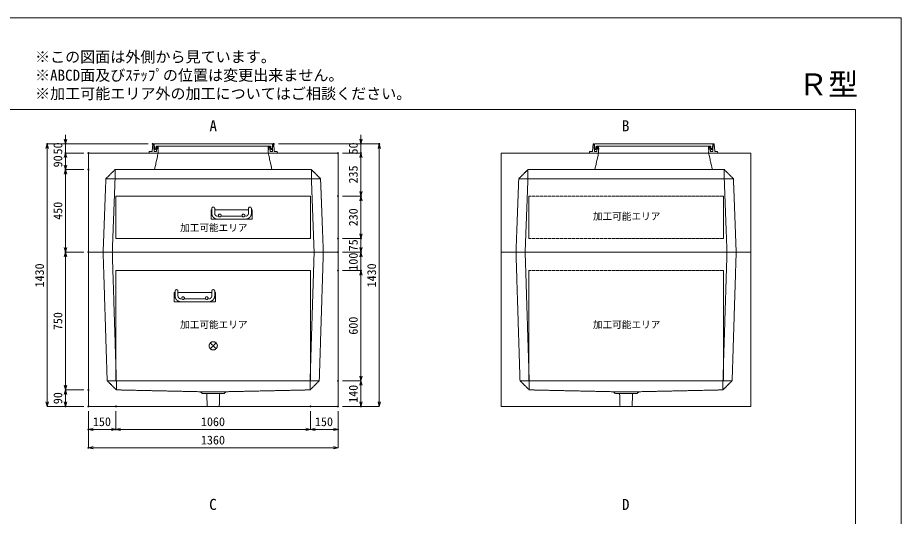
# Model space of a CAD drawing. Units: millimetres, scale not verified. Extents: x -3712 to 3712, y -2625 to 2625.
# Drawn here: x -1103 to 3712, y -91 to 2625 of the extents above; entities that cross this region are included whole.
import ezdxf
from ezdxf.enums import TextEntityAlignment as Align

# ---------------------------------------------------------------- set-up
doc = ezdxf.new("R2010")
doc.units = ezdxf.units.MM
doc.header["$LTSCALE"] = 10
doc.header["$PDMODE"] = 32
doc.header["$PDSIZE"] = 5
doc.linetypes.add('LONG_DASHED1', pattern=[7, 6, -1])
doc.linetypes.add('LONG_DOUBLE_CHAIN', pattern=[21.8, 18, -1, 0.6, -0.6, 0.6, -1])
for name, color, linetype, lineweight in [('0-0_D-TTL', 7, 'Continuous', 9), ('0-1_Defpoints', 7, 'Continuous', 9), ('0-3_D-TTL-TXT', 7, 'Continuous', 9), ('0-4_D-STR-TXT', 7, 'Continuous', 9), ('0-5_D-STR-DIM', 3, 'Continuous', 9), ('0-6_0', 7, 'Continuous', 9), ('0-7_D-STR', 7, 'LONG_DASHED1', 9), ('0-9_D-STR-STR5', 1, 'LONG_DOUBLE_CHAIN', 9), ('0-A_D-STR-STR3', 2, 'LONG_DASHED1', 9), ('0-B_D-STR-STR4', 134, 'Continuous', 9)]:
    doc.layers.add(name, color=color, linetype=linetype, lineweight=lineweight)
doc.styles.add('ＭＳ ゴシック', font='')
doc.styles.get('ＭＳ ゴシック').set_extended_font_data('MS Gothic')

# ---------------------------------------------------------------- blocks, each defined once
blk = doc.blocks.new('A$C4DE05FD1')
at = {"layer": '0-0_D-TTL', "color": 134}
for p, q in [((2000, 38000), (57400, 38000)), ((57400, 38000), (57400, 2000))]:
    blk.add_line(p, q, dxfattribs=at)
at = {"layer": '0-1_Defpoints', "color": 134}
for p, q in [((0, 42000), (59400, 42000)), ((59400, 42000), (59400, 0))]:
    blk.add_line(p, q, dxfattribs=at)
at = {"layer": '0-3_D-TTL-TXT', "style": 'ＭＳ ゴシック'}
for s, p in [('※この図面は外側から見ています。', (21630.46, 39907.83)), ('※ABCD面及びｽﾃｯﾌﾟの位置は変更出来ません。', (21630.46, 39107.83)), ('※加工可能エリア外の加工についてはご相談ください。', (21630.46, 38307.83))]:
    blk.add_text(s, height=481.1, dxfattribs=at).set_placement(p, align=Align.BOTTOM_LEFT)
blk = doc.blocks.new('_Open30')
at = {"layer": '0-6_0'}
blk.add_line((0, 0), (-10, 0), dxfattribs=at)
blk.add_lwpolyline([(-10, 2.679), (0, 0), (-10, -2.679)], dxfattribs=at)
blk = doc.blocks.new('A$C31CA379A')
at = {"layer": '0-4_D-STR-TXT', "style": 'ＭＳ ゴシック'}
for s, p in [('A', (-162.94, -1095.26)), ('B', (17819.31, -1095.26)), ('C', (-175.69, -17595.27)), ('D', (17819.31, -17595.27))]:
    blk.add_text(s, height=481.1, dxfattribs=at).set_placement(p, align=Align.BOTTOM_LEFT)
blk = doc.blocks.new('A$C2CBF190A')
at = {"layer": '0-7_D-STR'}
for p, q in [((-1500, 5400), (-1700, 4500)), ((4500, 5400), (4700, 4500)), ((-5850, 4000), (-5350, 4500)), ((-5350, 4000), (-5350, 4500)), ((5350, 4000), (5350, 4500)), ((-5850, 4000), (-6000, 0)), ((5850, 4000), (-5850, 4000)), ((-5350, 4000), (-5500, 0)), ((5350, 4000), (5500, 0)), ((5850, 4000), (6000, 0))]:
    blk.add_line(p, q, dxfattribs=at)
at = {"layer": '0-7_D-STR', "linetype": 'Continuous'}
for p in [(6800, 5400), (-6800, 0)]:
    blk.add_line(p, (6800, 0), dxfattribs=at)
blk.add_lwpolyline([(-6800, 0), (-6800, 5400), (6800, 5400)], dxfattribs=at)
at = {"layer": '0-7_D-STR'}
blk.add_lwpolyline([(5850, 4000), (5350, 4500), (-5350, 4500)], dxfattribs=at)
at = {"layer": '0-9_D-STR-STR5'}
for p, q in [((-5300, 3050), (-5300, 750)), ((5300, 3050), (-5300, 3050))]:
    blk.add_line(p, q, dxfattribs=at)
blk.add_lwpolyline([(5300, 3050), (5300, 750), (-5300, 750)], dxfattribs=at)
blk = doc.blocks.new('A$C793F36E5')
at = {"layer": '0-7_D-STR', "linetype": 'Continuous'}
for p, q in [((-6800, 0), (6800, 0)), ((-6800, -8400), (-6800, 0)), ((6800, -8400), (6800, 0)), ((-6800, -8400), (6800, -8400))]:
    blk.add_line(p, q, dxfattribs=at)
at = {"layer": '0-7_D-STR'}
for p, q in [((-6000, 0), (-5780, -7000)), ((-5500, 0), (-5280, -7000)), ((5500, 0), (5280, -7000)), ((6000, 0), (5780, -7000)), ((-5280, -7500), (-5780, -7000)), ((-5780, -7000), (5780, -7000)), ((-5280, -7500), (-5280, -7000)), ((5280, -7500), (5780, -7000)), ((5280, -7500), (5280, -7000)), ((-5280, -7500), (-700, -7600)), ((-600, -7690), (-700, -7600)), ((700, -7600), (-700, -7600)), ((600, -7690), (-600, -7690)), ((-329.8, -8400), (-352.5, -7690)), ((329.8, -8400), (352.5, -7690)), ((600, -7690), (700, -7600)), ((5280, -7500), (700, -7600))]:
    blk.add_line(p, q, dxfattribs=at)
at = {"layer": '0-9_D-STR-STR5'}
for p, q in [((-5300, -1000), (-5300, -7000)), ((5300, -1000), (-5300, -1000)), ((5300, -1000), (5300, -7000)), ((5300, -7000), (-5300, -7000))]:
    blk.add_line(p, q, dxfattribs=at)
blk = doc.blocks.new('A$C284D0AE2')
at = {"layer": '0-B_D-STR-STR4'}
for p, q in [((-3300, 500), (-3327.8, 98.6)), ((-3250, 500), (-3300, 500)), ((-3221.3, 98.6), (-3250, 500)), ((-3225, 500), (-3225, 370)), ((-3490, 80), (-3500, 0)), ((-3500, 0), (3500, 0)), ((-3347.8, 80), (-3490, 80)), ((-3225, 370), (-3219.2, 370)), ((-3209.2, 360.9), (-3195, 200)), ((-3117.8, 80), (-3201.4, 80)), ((-3195, 200), (-3145, 200)), ((-3145, 200), (-3115, 370)), ((-3115, 370), (3115, 370)), ((-3090, 370), (-3106.2, 200.7)), ((-3106.2, 200.7), (-3086.1, 200.7)), ((-3070, 340), (-3098, 97.7)), ((-3000, 370), (-3090, 370)), ((-3020, 340), (-3070, 340)), ((-3000, 0), (-3020, 340)), ((-3011.8, 200.7), (-2991.8, 200.7)), ((-2991.8, 200.7), (-3000, 370)), ((3000, 370), (3090, 370)), ((3106.2, 200.7), (3086.1, 200.7)), ((3090, 370), (3106.2, 200.7)), ((3117.8, 80), (3201.4, 80)), ((3347.8, 80), (3490, 80)), ((3490, 80), (3500, 0))]:
    blk.add_line(p, q, dxfattribs=at)
for points in [[(-3225, 500), (3225, 500), (3225, 370), (3219.2, 370)], [(3221.3, 98.6), (3250, 500), (3300, 500), (3327.8, 98.6)], [(3011.8, 200.7), (2991.8, 200.7), (3000, 370)], [(3000, 0), (3020, 340), (3070, 340), (3098, 97.7)], [(3209.2, 360.9), (3195, 200), (3145, 200), (3115, 370)]]:
    blk.add_lwpolyline(points, dxfattribs=at)
for centre, radius, start, end in [((-3347.8, 100), 20, 270, 356.0372), ((-3201.4, 100), 20, 184.08562, 270), ((-3219.2, 360), 10, 5.04245, 90), ((-3117.8, 100), 20, 270, 353.41806), ((3117.8, 100), 20, 186.58194, 270), ((3201.4, 100), 20, 270, 355.91438), ((3219.2, 360), 10, 90, 174.95755), ((3347.8, 100), 20, 183.9628, 270)]:
    blk.add_arc(centre, radius, start, end, dxfattribs=at)
blk = doc.blocks.new('A$C02FC5566')
at = {"layer": '0-7_D-STR'}
for p, q in [((-3000, 5400), (-3200, 4500)), ((3000, 5400), (3200, 4500)), ((-5850, 4000), (-5350, 4500)), ((-5350, 4000), (-5350, 4500)), ((5350, 4000), (5350, 4500)), ((-5850, 4000), (-6000, 0)), ((5850, 4000), (-5850, 4000)), ((-5350, 4000), (-5500, 0)), ((5350, 4000), (5500, 0)), ((5850, 4000), (6000, 0))]:
    blk.add_line(p, q, dxfattribs=at)
at = {"layer": '0-7_D-STR', "linetype": 'Continuous'}
for p in [(6800, 5400), (-6800, 0)]:
    blk.add_line(p, (6800, 0), dxfattribs=at)
blk.add_lwpolyline([(-6800, 0), (-6800, 5400), (6800, 5400)], dxfattribs=at)
at = {"layer": '0-7_D-STR'}
blk.add_lwpolyline([(5850, 4000), (5350, 4500), (-5350, 4500)], dxfattribs=at)
at = {"layer": '0-9_D-STR-STR5'}
for p, q in [((-5300, 3050), (-5300, 750)), ((5300, 3050), (-5300, 3050))]:
    blk.add_line(p, q, dxfattribs=at)
blk.add_lwpolyline([(5300, 3050), (5300, 750), (-5300, 750)], dxfattribs=at)
blk = doc.blocks.new('A$C172202B4')
at = {"layer": '0-A_D-STR-STR3'}
for p, q in [((-1120, 0), (-1080, 0)), ((-1120, 0), (-1120, -500)), ((-1080, 80), (-1080, 0)), ((-1080, 0), (-1080, -180)), ((-920, 0), (-920, 80)), ((-920, 0), (920, 0)), ((-920, 0), (-920, -180)), ((920, 80), (920, 0)), ((920, 0), (920, -180)), ((1080, 0), (1120, 0)), ((1120, 0), (1120, -500)), ((-543, -340), (543, -340)), ((-1120, -500), (1120, -500))]:
    blk.add_line(p, q, dxfattribs=at)
blk.add_lwpolyline([(1080, 80), (1080, 0), (1080, -180)], dxfattribs=at)
for centre in [(-645, -300), (645, -300)]:
    blk.add_circle(centre, 75, dxfattribs=at)
for centre, radius, start, end in [((-1000, 80), 80, 0, 180), ((1000, 80), 80, 0, 180), ((-760, -180), 320, 180, 190.7), ((-760, -180), 320, 191.4, 217.6), ((-760, -180), 320, 217.6, 270), ((-760, -180), 160, 180, 201.9), ((-760, -180), 160, 201.9, 223.8), ((-760, -180), 160, 223.8, 270), ((760, -180), 160, 270, 0), ((760, -180), 320, 270, 323.3), ((760, -180), 320, 323.3, 342.6), ((760, -180), 320, 342.6, 0)]:
    blk.add_arc(centre, radius, start, end, dxfattribs=at)
blk = doc.blocks.new('A$C1C640AAB')
at = {"layer": '0-9_D-STR-STR5'}
for p, q in [((-159.1, -159.1), (159.1, 159.1)), ((-159.1, 159.1), (159.1, -159.1))]:
    blk.add_line(p, q, dxfattribs=at)
blk.add_circle((0, 0), 225, dxfattribs=at)
blk = doc.blocks.new('A$Ce3e08de5')
at = {"layer": '0-7_D-STR'}
blk.add_blockref('A$C793F36E5', (0, 0), dxfattribs=at)
at = {"layer": '0-9_D-STR-STR5'}
blk.add_blockref('A$C1C640AAB', (0, -5100), dxfattribs=at)

msp = doc.modelspace()

# ---------------------------------------------------------------- linework, layer by layer
at = {"layer": '0-1_Defpoints'}
for p in [(-942.5, 1937.5), (-367.5, 1937.5), (292.5, 1937.5), (867.5, 1937.5), (-842.5, 1887.5), (-717.5, 1887.5), (-717.5, 1887.5), (642.5, 1887.5), (642.5, 1887.5), (767.5, 1887.5), (-842.5, 1797.5), (-717.5, 1797.5), (642.5, 1652.5), (642.5, 1652.5), (767.5, 1652.5), (642.5, 1422.5), (642.5, 1422.5), (767.5, 1422.5), (-842.5, 1347.5), (-717.5, 1347.5), (642.5, 1347.5), (642.5, 1347.5), (767.5, 1347.5), (642.5, 1247.5), (767.5, 1247.5), (642.5, 647.5), (-717.5, 597.5), (-717.5, 597.5), (-842.5, 507.5), (-717.5, 507.5), (-717.5, 507.5), (-717.5, 507.5), (-567.5, 507.5), (492.5, 507.5), (492.5, 507.5), (642.5, 507.5), (642.5, 507.5), (642.5, 507.5), (767.5, 507.5), (-717.5, 382.5), (-567.5, 382.5), (642.5, 382.5), (-717.5, 282.5)]:
    msp.add_point(p, dxfattribs=at)
at = {"layer": '0-5_D-STR-DIM'}
for p, q in [((-842.5, 1962.5), (-842.5, 1987.5)), ((767.5, 1962.5), (767.5, 1987.5)), ((-392.5, 1937.5), (-942.5, 1937.5)), ((-392.5, 1937.5), (-842.5, 1937.5)), ((-842.5, 1937.5), (-842.5, 1887.5)), ((317.5, 1937.5), (867.5, 1937.5)), ((317.5, 1937.5), (767.5, 1937.5)), ((767.5, 1937.5), (767.5, 1887.5)), ((-942.5, 532.5), (-942.5, 1912.5)), ((-742.5, 1887.5), (-842.5, 1887.5)), ((-742.5, 1887.5), (-842.5, 1887.5)), ((667.5, 1887.5), (767.5, 1887.5)), ((667.5, 1887.5), (767.5, 1887.5)), ((867.5, 532.5), (867.5, 1912.5)), ((-842.5, 1862.5), (-842.5, 1822.5)), ((-842.5, 1862.5), (-842.5, 1837.5)), ((767.5, 1862.5), (767.5, 1677.5)), ((767.5, 1862.5), (767.5, 1837.5)), ((-742.5, 1797.5), (-842.5, 1797.5)), ((-742.5, 1797.5), (-842.5, 1797.5)), ((-842.5, 1372.5), (-842.5, 1772.5)), ((667.5, 1652.5), (767.5, 1652.5)), ((667.5, 1652.5), (767.5, 1652.5)), ((767.5, 1447.5), (767.5, 1627.5)), ((767.5, 1447.5), (767.5, 1472.5)), ((667.5, 1422.5), (767.5, 1422.5)), ((667.5, 1422.5), (767.5, 1422.5)), ((767.5, 1347.5), (767.5, 1422.5)), ((767.5, 1372.5), (767.5, 1397.5)), ((-742.5, 1347.5), (-842.5, 1347.5)), ((-742.5, 1347.5), (-842.5, 1347.5)), ((-842.5, 622.5), (-842.5, 1322.5)), ((667.5, 1347.5), (767.5, 1347.5)), ((667.5, 1347.5), (767.5, 1347.5)), ((767.5, 1247.5), (767.5, 1347.5)), ((767.5, 1322.5), (767.5, 1297.5)), ((667.5, 1247.5), (767.5, 1247.5)), ((667.5, 1247.5), (767.5, 1247.5)), ((767.5, 1222.5), (767.5, 1197.5)), ((767.5, 672.5), (767.5, 1222.5)), ((667.5, 647.5), (767.5, 647.5)), ((667.5, 647.5), (767.5, 647.5)), ((-742.5, 597.5), (-842.5, 597.5)), ((-742.5, 597.5), (-842.5, 597.5)), ((767.5, 622.5), (767.5, 532.5)), ((-842.5, 572.5), (-842.5, 532.5)), ((-742.5, 507.5), (-942.5, 507.5)), ((-742.5, 507.5), (-842.5, 507.5)), ((-717.5, 482.5), (-717.5, 282.5)), ((-717.5, 482.5), (-717.5, 382.5)), ((-567.5, 482.5), (-567.5, 382.5)), ((-567.5, 482.5), (-567.5, 382.5)), ((492.5, 482.5), (492.5, 382.5)), ((492.5, 482.5), (492.5, 382.5)), ((642.5, 482.5), (642.5, 382.5)), ((642.5, 482.5), (642.5, 282.5)), ((667.5, 507.5), (767.5, 507.5)), ((667.5, 507.5), (867.5, 507.5)), ((-592.5, 382.5), (-692.5, 382.5)), ((467.5, 382.5), (-542.5, 382.5)), ((517.5, 382.5), (617.5, 382.5)), ((617.5, 282.5), (-692.5, 282.5))]:
    msp.add_line(p, q, dxfattribs=at)

# ---------------------------------------------------------------- block references
at = {"layer": '0-0_D-TTL', "xscale": 0.125, "yscale": 0.125}
msp.add_blockref('A$C4DE05FD1', (-3712.5, -2625), dxfattribs=at)
at = {"layer": '0-4_D-STR-TXT', "xscale": 0.125, "yscale": 0.125}
msp.add_blockref('A$C31CA379A', (-37.5, 2125), dxfattribs=at)
at = {"layer": '0-5_D-STR-DIM', "xscale": 2.5, "yscale": 2.5}
for p, rotation in [((-942.5, 1937.5), 90), ((-842.5, 1937.5), 270), ((767.5, 1937.5), 270), ((867.5, 1937.5), 90), ((-842.5, 1887.5), 90), ((-842.5, 1887.5), 90), ((767.5, 1887.5), 90), ((767.5, 1887.5), 90), ((-842.5, 1797.5), 270), ((-842.5, 1797.5), 90), ((767.5, 1652.5), 270), ((767.5, 1652.5), 90), ((767.5, 1422.5), 270), ((767.5, 1422.5), 270), ((-842.5, 1347.5), 270), ((767.5, 1347.5), 270), ((-842.5, 1347.5), 90), ((767.5, 1347.5), 90), ((767.5, 1247.5), 90), ((767.5, 1247.5), 90), ((767.5, 647.5), 270), ((767.5, 647.5), 90), ((-842.5, 597.5), 270), ((-842.5, 597.5), 90), ((-942.5, 507.5), 270), ((-842.5, 507.5), 270), ((767.5, 507.5), 270), ((867.5, 507.5), 270), ((-717.5, 382.5), 180), ((-567.5, 382.5), 180), ((492.5, 382.5), 180), ((-717.5, 282.5), 180)]:
    msp.add_blockref('_Open30', p, dxfattribs=dict(at, rotation=rotation))
for p in [(-567.5, 382.5), (492.5, 382.5), (642.5, 382.5), (642.5, 282.5)]:
    msp.add_blockref('_Open30', p, dxfattribs=at)
at = {"layer": '0-7_D-STR', "xscale": 0.1, "yscale": 0.1}
for name, p in [('A$C02FC5566', (-37.5, 1347.5)), ('A$C2CBF190A', (2212.5, 1347.5)), ('A$Ce3e08de5', (-37.5, 1347.5)), ('A$C793F36E5', (2212.5, 1347.5))]:
    msp.add_blockref(name, p, dxfattribs=at)
at = {"layer": '0-A_D-STR-STR3', "yscale": 0.1}
for p, xscale in [((62.5, 1577.5), -0.1), ((-137.5, 1127.5), 0.1)]:
    msp.add_blockref('A$C172202B4', p, dxfattribs=dict(at, xscale=xscale))
at = {"layer": '0-B_D-STR-STR4', "xscale": 0.1, "yscale": 0.1}
for p in [(-37.5, 1887.5), (2362.5, 1887.5)]:
    msp.add_blockref('A$C284D0AE2', p, dxfattribs=at)

# ---------------------------------------------------------------- texts
at = {"layer": '0-3_D-TTL-TXT', "style": 'ＭＳ ゴシック'}
msp.add_text('Ｒ型', height=120.3, dxfattribs=at).set_placement((3149.52, 2165.46), align=Align.BOTTOM_LEFT)
at = {"layer": '0-5_D-STR-DIM', "style": 'ＭＳ ゴシック'}
for s, p in [('50', (-845.75, 1879.88)), ('50', (764.25, 1879.88)), ('90', (-845.75, 1809.63)), ('235', (764.25, 1721.65)), ('450', (-845.75, 1524)), ('230', (764.25, 1488.5)), ('75', (764.25, 1352.4)), ('100', (764.25, 1246.85)), ('1430', (-945.75, 1155.6)), ('1430', (864.25, 1155.6)), ('750', (-845.75, 923)), ('600', (764.25, 898.25)), ('90', (-845.75, 519.63)), ('140', (764.25, 526.85))]:
    msp.add_text(s, height=48.09, rotation=90, dxfattribs=at).set_placement(p, align=Align.BOTTOM_LEFT)
for s, p in [('150', (-693.15, 385.75)), ('1060', (-104.4, 385.75)), ('150', (516.85, 385.75)), ('1360', (-104.4, 285.75))]:
    msp.add_text(s, height=48.09, dxfattribs=at).set_placement(p, align=Align.BOTTOM_LEFT)
at = {"layer": '0-9_D-STR-STR5', "style": 'ＭＳ ゴシック'}
for p in [(2032.02, 1512.25), (-217.98, 1449.59), (-217.98, 922.25), (2032.02, 922.25)]:
    msp.add_text('加工可能エリア', height=38.49, dxfattribs=at).set_placement(p, align=Align.BOTTOM_LEFT)

doc.saveas('drawing.dxf')
